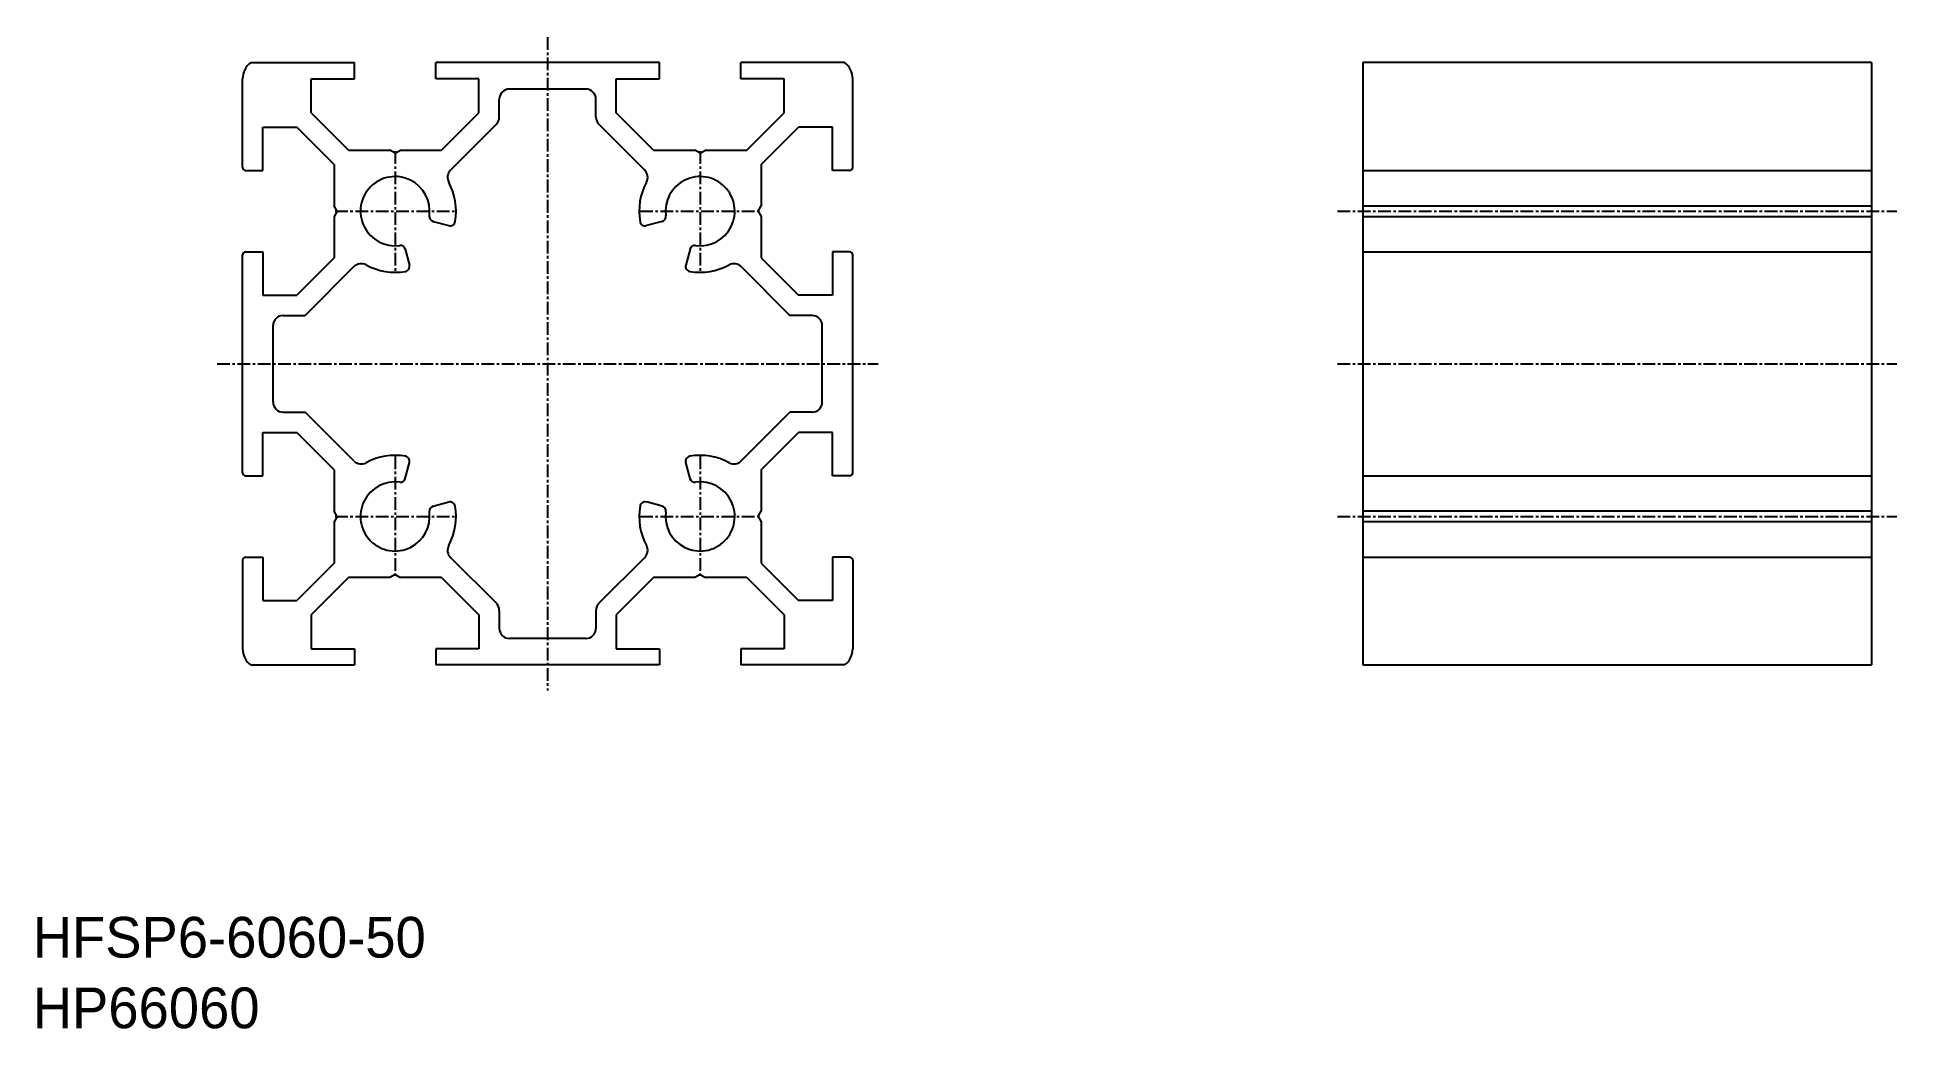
# Model space of a CAD drawing. Extents: x 0 to 183, y 0 to 97.
import ezdxf

# ---------------------------------------------------------------- set-up
doc = ezdxf.new("R2010")
doc.units = 0
doc.linetypes.add('CENTER', pattern=[2, 1.25, -0.25, 0.25, -0.25])
doc.layers.get('0').update_dxf_attribs({"linetype": 'CONTINUOUS'})
doc.layers.add('CENTER', color=1, linetype='CENTER')

msp = doc.modelspace()

# ---------------------------------------------------------------- linework, layer by layer
at = {"color": 7, "linetype": 'CONTINUOUS'}
for p, q in [((20.63, 84.6), (20.63, 93.3)), ((21.43, 94.9), (31.63, 94.9)), ((27.38, 93.3), (31.63, 93.3)), ((27.38, 89.96), (27.38, 93.3)), ((31.63, 93.3), (31.63, 94.9)), ((61.63, 94.9), (39.63, 94.9)), ((39.63, 93.3), (39.63, 94.9)), ((43.88, 93.3), (39.63, 93.3)), ((43.88, 89.96), (43.88, 93.3)), ((57.38, 93.3), (61.63, 93.3)), ((57.38, 89.96), (57.38, 93.3)), ((61.63, 93.3), (61.63, 94.9)), ((79.83, 94.9), (69.63, 94.9)), ((69.63, 93.3), (69.63, 94.9)), ((73.88, 93.3), (69.63, 93.3)), ((73.88, 89.96), (73.88, 93.3)), ((80.63, 84.6), (80.63, 93.3)), ((130.8, 94.9), (130.8, 35.7)), ((180.8, 94.9), (130.8, 94.9)), ((180.8, 94.9), (180.8, 35.7)), ((54.38, 92.3), (46.88, 92.3)), ((31.04, 86.3), (27.38, 89.96)), ((40.21, 86.3), (43.88, 89.96)), ((45.88, 89.55), (45.88, 91.3)), ((55.38, 89.55), (55.38, 91.3)), ((61.04, 86.3), (57.38, 89.96)), ((70.21, 86.3), (73.88, 89.96)), ((22.63, 88.55), (25.96, 88.55)), ((22.63, 84.3), (22.63, 88.55)), ((29.63, 84.88), (25.96, 88.55)), ((41.08, 84.33), (45.59, 88.84)), ((60.18, 84.33), (55.67, 88.84)), ((71.63, 84.88), (75.29, 88.55)), ((78.63, 88.55), (75.29, 88.55)), ((78.63, 84.3), (78.63, 88.55)), ((31.04, 86.3), (35.11, 86.3)), ((35.63, 86), (35.11, 86.3)), ((35.63, 86), (36.15, 86.3)), ((36.15, 86.3), (40.21, 86.3)), ((61.04, 86.3), (65.11, 86.3)), ((65.63, 86), (65.11, 86.3)), ((65.63, 86), (66.15, 86.3)), ((66.15, 86.3), (70.21, 86.3)), ((20.93, 84.3), (22.63, 84.3)), ((29.63, 84.88), (29.63, 80.82)), ((71.63, 84.88), (71.63, 80.82)), ((80.33, 84.3), (78.63, 84.3)), ((130.8, 84.3), (180.8, 84.3)), ((29.93, 80.3), (29.63, 80.82)), ((71.33, 80.3), (71.63, 80.82)), ((130.8, 80.82), (180.8, 80.82)), ((29.93, 80.3), (29.63, 79.78)), ((29.63, 79.78), (29.63, 75.71)), ((39.36, 79.3), (40.92, 78.88)), ((61.89, 79.3), (60.34, 78.88)), ((71.33, 80.3), (71.63, 79.78)), ((71.63, 79.78), (71.63, 75.71)), ((130.8, 79.78), (180.8, 79.78)), ((20.63, 54.6), (20.63, 76)), ((20.93, 76.3), (22.63, 76.3)), ((22.63, 76.3), (22.63, 72.05)), ((29.63, 75.71), (25.96, 72.05)), ((36.63, 76.56), (37.05, 75.01)), ((64.63, 76.56), (64.21, 75.01)), ((71.63, 75.71), (75.29, 72.05)), ((78.63, 76.3), (78.63, 72.05)), ((80.33, 76.3), (78.63, 76.3)), ((80.63, 54.6), (80.63, 76)), ((130.8, 76.3), (180.8, 76.3)), ((31.59, 74.85), (26.79, 70.05)), ((69.66, 74.85), (74.46, 70.05)), ((22.63, 72.05), (25.96, 72.05)), ((78.63, 72.05), (75.29, 72.05)), ((24.63, 70.05), (26.79, 70.05)), ((76.63, 70.05), (74.46, 70.05)), ((23.63, 61.55), (23.63, 69.05)), ((77.63, 61.55), (77.63, 69.05)), ((20.63, 65.3), (20.63, 65.3)), ((24.63, 60.55), (26.79, 60.55)), ((31.59, 55.75), (26.79, 60.55)), ((69.66, 55.75), (74.46, 60.55)), ((76.63, 60.55), (74.46, 60.55)), ((20.63, 59.95), (20.63, 59.95)), ((22.63, 58.55), (25.96, 58.55)), ((22.63, 54.3), (22.63, 58.55)), ((29.63, 54.88), (25.96, 58.55)), ((71.63, 54.88), (75.29, 58.55)), ((78.63, 58.55), (75.29, 58.55)), ((78.63, 54.3), (78.63, 58.55)), ((29.63, 54.88), (29.63, 50.82)), ((36.63, 54.03), (37.05, 55.59)), ((64.63, 54.03), (64.21, 55.59)), ((71.63, 54.88), (71.63, 50.82)), ((20.93, 54.3), (22.63, 54.3)), ((80.33, 54.3), (78.63, 54.3)), ((130.8, 54.3), (180.8, 54.3)), ((39.36, 51.3), (40.92, 51.72)), ((61.89, 51.3), (60.34, 51.72)), ((29.93, 50.3), (29.63, 50.82)), ((29.93, 50.3), (29.63, 49.78)), ((29.63, 49.78), (29.63, 45.71)), ((71.33, 50.3), (71.63, 50.82)), ((71.33, 50.3), (71.63, 49.78)), ((71.63, 49.78), (71.63, 45.71)), ((180.8, 50.82), (130.8, 50.82)), ((180.8, 49.78), (130.8, 49.78)), ((20.63, 46), (20.63, 37.3)), ((20.93, 46.3), (22.63, 46.3)), ((22.63, 46.3), (22.63, 42.05)), ((41.08, 46.26), (45.59, 41.76)), ((60.18, 46.26), (55.67, 41.76)), ((78.63, 46.3), (78.63, 42.05)), ((80.33, 46.3), (78.63, 46.3)), ((80.63, 46), (80.63, 37.3)), ((130.8, 46.3), (180.8, 46.3)), ((29.63, 45.71), (25.96, 42.05)), ((31.04, 44.3), (27.38, 40.63)), ((35.11, 44.3), (31.04, 44.3)), ((35.63, 44.6), (35.11, 44.3)), ((35.63, 44.6), (36.15, 44.3)), ((40.21, 44.3), (36.15, 44.3)), ((40.21, 44.3), (43.88, 40.63)), ((61.04, 44.3), (57.38, 40.63)), ((65.11, 44.3), (61.04, 44.3)), ((65.63, 44.6), (65.11, 44.3)), ((65.63, 44.6), (66.15, 44.3)), ((70.21, 44.3), (66.15, 44.3)), ((70.21, 44.3), (73.88, 40.63)), ((71.63, 45.71), (75.29, 42.05)), ((22.63, 42.05), (25.96, 42.05)), ((27.38, 40.63), (27.38, 37.3)), ((43.88, 40.63), (43.88, 37.3)), ((45.88, 41.05), (45.88, 39.3)), ((55.38, 41.05), (55.38, 39.3)), ((57.38, 40.63), (57.38, 37.3)), ((73.88, 40.63), (73.88, 37.3)), ((78.63, 42.05), (75.29, 42.05)), ((27.38, 37.3), (31.63, 37.3)), ((31.63, 37.3), (31.63, 35.7)), ((43.88, 37.3), (39.63, 37.3)), ((39.63, 37.3), (39.63, 35.7)), ((54.38, 38.3), (46.88, 38.3)), ((57.38, 37.3), (61.63, 37.3)), ((61.63, 37.3), (61.63, 35.7)), ((73.88, 37.3), (69.63, 37.3)), ((69.63, 37.3), (69.63, 35.7)), ((21.43, 35.7), (31.63, 35.7)), ((61.63, 35.7), (39.63, 35.7)), ((79.83, 35.7), (69.63, 35.7)), ((130.8, 35.7), (180.8, 35.7))]:
    msp.add_line(p, q, dxfattribs=at)
for centre, radius, start, end in [((22.63, 93.3), 2, 126.8699, 180), ((78.63, 93.3), 2, 0, 53.1301), ((46.88, 91.3), 1, 90, 180), ((54.38, 91.3), 1, 0, 90), ((44.88, 89.55), 1, 315, 0), ((56.38, 89.55), 1, 180, 225), ((20.93, 84.6), 0.3, 180, 270), ((41.79, 83.63), 1, 135, 208.3985), ((59.47, 83.63), 1, 331.6015, 45), ((80.33, 84.6), 0.3, 270, 360), ((35.63, 80.3), 3.4, 352.3659, 277.6341), ((35.63, 80.3), 6, 350.2159, 28.3985), ((65.63, 80.3), 6, 151.6015, 189.7841), ((65.63, 80.3), 3.4, 262.3659, 187.6341), ((39.49, 79.78), 0.5, 172.3659, 255), ((41.05, 79.36), 0.5, 255, 350.2159), ((60.21, 79.36), 0.5, 189.7841, 285), ((61.76, 79.78), 0.5, 285, 7.6341), ((36.15, 76.43), 0.5, 15, 97.6341), ((65.11, 76.43), 0.5, 82.3659, 165), ((20.93, 76), 0.3, 90, 180), ((32.3, 74.14), 1, 61.6015, 135), ((35.63, 80.3), 6, 241.6015, 279.7841), ((36.56, 74.88), 0.5, 279.7841, 15), ((64.69, 74.88), 0.5, 165, 260.2159), ((65.63, 80.3), 6, 260.2159, 298.3985), ((68.96, 74.14), 1, 45, 118.3985), ((80.33, 76), 0.3, 360, 90), ((24.63, 69.05), 1, 90, 180), ((76.63, 69.05), 1, 0, 90), ((24.63, 61.55), 1, 180, 270), ((76.63, 61.55), 1, 270, 0), ((32.3, 56.46), 1, 225, 298.3985), ((35.63, 50.3), 6, 80.2159, 118.3985), ((36.56, 55.72), 0.5, 345, 80.2159), ((64.69, 55.72), 0.5, 99.7841, 195), ((65.63, 50.3), 6, 61.6015, 99.7841), ((68.96, 56.46), 1, 241.6015, 315), ((20.93, 54.6), 0.3, 180, 270), ((35.63, 50.3), 3.4, 82.3659, 7.6341), ((36.15, 54.16), 0.5, 262.3659, 345), ((65.63, 50.3), 3.4, 172.3659, 97.6341), ((65.11, 54.16), 0.5, 195, 277.6341), ((80.33, 54.6), 0.3, 270, 0), ((39.49, 50.82), 0.5, 105, 187.6341), ((35.63, 50.3), 6, 331.6015, 9.7841), ((41.05, 51.23), 0.5, 9.7841, 105), ((65.63, 50.3), 6, 170.2159, 208.3985), ((60.21, 51.23), 0.5, 75, 170.2159), ((61.76, 50.82), 0.5, 352.3659, 75), ((20.93, 46), 0.3, 90, 180), ((41.79, 46.97), 1, 151.6015, 225), ((59.47, 46.97), 1, 315, 28.3985), ((80.33, 46), 0.3, 0, 90), ((44.88, 41.05), 1, 0, 45), ((56.38, 41.05), 1, 135, 180), ((46.88, 39.3), 1, 180, 270), ((54.38, 39.3), 1, 270, 0), ((22.63, 37.3), 2, 180, 233.1301), ((78.63, 37.3), 2, 306.8699, 360)]:
    msp.add_arc(centre, radius, start, end, dxfattribs=at)
at = {"layer": 'CENTER', "color": 1, "linetype": 'CENTER'}
for p, q in [((50.63, 97.4), (50.63, 33.2)), ((35.63, 86.2), (35.63, 74.4)), ((65.63, 86.2), (65.63, 74.4)), ((29.73, 80.3), (41.53, 80.3)), ((59.73, 80.3), (71.53, 80.3)), ((128.3, 80.3), (183.3, 80.3)), ((18.13, 65.3), (83.13, 65.3)), ((128.3, 65.3), (183.3, 65.3)), ((35.63, 56.2), (35.63, 44.4)), ((65.63, 56.2), (65.63, 44.4)), ((29.73, 50.3), (41.53, 50.3)), ((59.73, 50.3), (71.53, 50.3)), ((128.3, 50.3), (183.3, 50.3))]:
    msp.add_line(p, q, dxfattribs=at)

# ---------------------------------------------------------------- texts
at = {"color": 7, "linetype": 'CONTINUOUS'}
for s, p in [('HFSP6-6060-50', (0, 6.94)), ('HP66060', (0, 0))]:
    msp.add_text(s, height=4, dxfattribs=at).set_placement(p)

doc.saveas('drawing.dxf')
